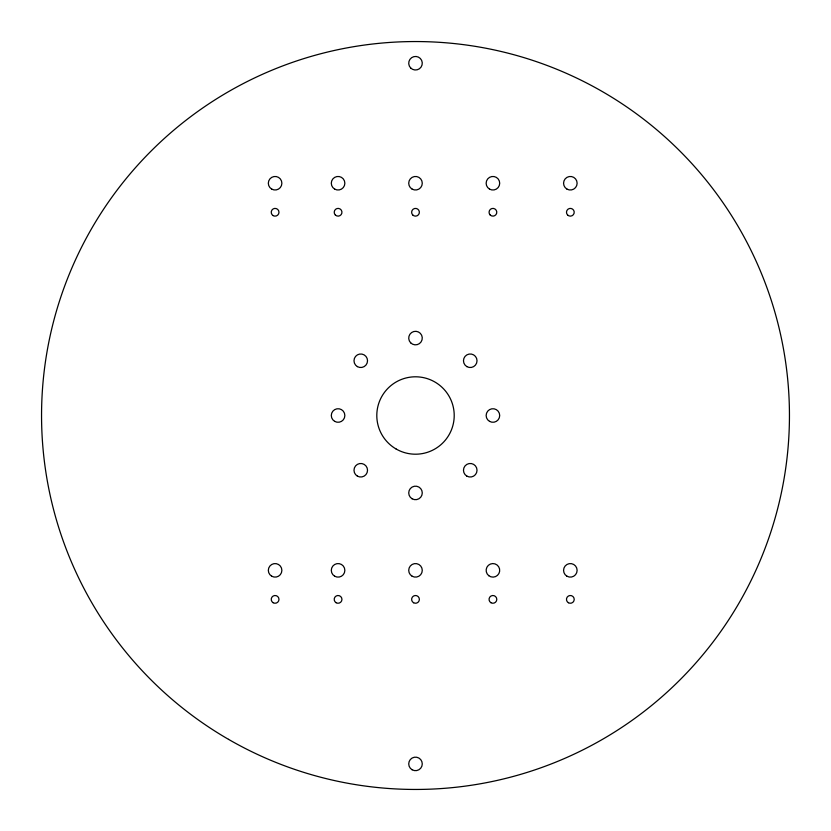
<?xml version="1.0" encoding="UTF-8"?>
<svg xmlns="http://www.w3.org/2000/svg" width="831" height="831" viewBox="0 0 831 831"><rect width="100%" height="100%" fill="white"/><g stroke="black" fill="none" stroke-linecap="round" stroke-linejoin="round"><path stroke-width="1.25" d="M410.711 68.017A6.773 6.773 0 0 0 422.044 64.984A6.773 6.773 0 0 0 413.745 56.685A6.773 6.773 0 0 0 410.711 68.017M412.114 769.766A6.773 6.773 0 0 0 422.273 763.897A6.773 6.773 0 0 0 412.114 758.038A6.773 6.773 0 0 0 412.114 769.766M412.114 498.787A6.773 6.773 0 0 0 422.273 492.918A6.773 6.773 0 0 0 412.114 487.059A6.773 6.773 0 0 0 412.114 498.787M357.372 476.111A6.773 6.773 0 0 0 367.531 470.242A6.773 6.773 0 0 0 357.372 464.384A6.773 6.773 0 0 0 357.372 476.111M334.685 421.369A6.773 6.773 0 0 0 344.855 415.5A6.773 6.773 0 0 0 334.685 409.631A6.773 6.773 0 0 0 334.685 421.369M357.372 366.616A6.773 6.773 0 0 0 367.531 360.758A6.773 6.773 0 0 0 357.372 354.889A6.773 6.773 0 0 0 357.372 366.616M410.711 342.871A6.773 6.773 0 0 0 422.044 339.827A6.773 6.773 0 0 0 413.745 331.538A6.773 6.773 0 0 0 410.711 342.871M466.856 366.616A6.773 6.773 0 0 0 477.025 360.758A6.773 6.773 0 0 0 466.856 354.889A6.773 6.773 0 0 0 466.856 366.616M489.532 421.369A6.773 6.773 0 0 0 499.701 415.5A6.773 6.773 0 0 0 489.532 409.631A6.773 6.773 0 0 0 489.532 421.369M466.856 476.111A6.773 6.773 0 0 0 477.025 470.242A6.773 6.773 0 0 0 466.856 464.384A6.773 6.773 0 0 0 466.856 476.111M334.685 189.104A6.773 6.773 0 0 0 344.855 183.236A6.773 6.773 0 0 0 334.685 177.367A6.773 6.773 0 0 0 334.685 189.104M412.114 189.104A6.773 6.773 0 0 0 422.273 183.236A6.773 6.773 0 0 0 412.114 177.367A6.773 6.773 0 0 0 412.114 189.104M489.532 189.104A6.773 6.773 0 0 0 499.701 183.236A6.773 6.773 0 0 0 489.532 177.367A6.773 6.773 0 0 0 489.532 189.104M566.96 189.104A6.773 6.773 0 0 0 577.119 183.236A6.773 6.773 0 0 0 566.96 177.367A6.773 6.773 0 0 0 566.96 189.104M566.96 576.215A6.773 6.773 0 0 0 577.119 570.346A6.773 6.773 0 0 0 566.96 564.478A6.773 6.773 0 0 0 566.96 576.215M488.773 575.696A6.773 6.773 0 0 0 499.639 571.261A6.773 6.773 0 0 0 490.363 564.072A6.773 6.773 0 0 0 488.773 575.696M412.114 576.215A6.773 6.773 0 0 0 422.273 570.346A6.773 6.773 0 0 0 412.114 564.478A6.773 6.773 0 0 0 412.114 576.215M334.685 576.215A6.773 6.773 0 0 0 344.855 570.346A6.773 6.773 0 0 0 334.685 564.478A6.773 6.773 0 0 0 334.685 576.215M228.525 739.351A373.95 373.95 0 0 0 789.45 415.5A373.95 373.95 0 0 0 228.525 91.649A373.95 373.95 0 0 0 228.525 739.351M568.404 602.735A3.875 3.875 0 0 0 574.221 599.38A3.875 3.875 0 0 0 568.404 596.024A3.875 3.875 0 0 0 568.404 602.735M490.986 602.735A3.875 3.875 0 0 0 496.793 599.38A3.875 3.875 0 0 0 490.986 596.024A3.875 3.875 0 0 0 490.986 602.735M413.568 602.735A3.875 3.875 0 0 0 419.375 599.38A3.875 3.875 0 0 0 413.568 596.024A3.875 3.875 0 0 0 413.568 602.735M336.14 602.735A3.875 3.875 0 0 0 341.946 599.38A3.875 3.875 0 0 0 336.14 596.024A3.875 3.875 0 0 0 336.14 602.735M567.604 215A3.875 3.875 0 0 0 574.086 213.266A3.875 3.875 0 0 0 569.339 208.529A3.875 3.875 0 0 0 567.604 215M490.186 215A3.875 3.875 0 0 0 496.658 213.266A3.875 3.875 0 0 0 491.921 208.529A3.875 3.875 0 0 0 490.186 215M412.758 215A3.875 3.875 0 0 0 419.24 213.266A3.875 3.875 0 0 0 414.503 208.529A3.875 3.875 0 0 0 412.758 215M335.34 215A3.875 3.875 0 0 0 341.821 213.266A3.875 3.875 0 0 0 337.074 208.529A3.875 3.875 0 0 0 335.34 215M273.17 602.735A3.875 3.875 0 0 0 278.977 599.38A3.875 3.875 0 0 0 273.17 596.024A3.875 3.875 0 0 0 273.17 602.735M273.17 215.624A3.875 3.875 0 0 0 278.977 212.269A3.875 3.875 0 0 0 273.17 208.913A3.875 3.875 0 0 0 273.17 215.624M271.716 576.215A6.773 6.773 0 0 0 281.875 570.346A6.773 6.773 0 0 0 271.716 564.478A6.773 6.773 0 0 0 271.716 576.215M271.716 189.104A6.773 6.773 0 0 0 281.875 183.236A6.773 6.773 0 0 0 271.716 177.367A6.773 6.773 0 0 0 271.716 189.104M396.148 449.02A38.714 38.714 0 0 0 454.214 415.5A38.714 38.714 0 0 0 396.148 381.98A38.714 38.714 0 0 0 396.148 449.02"/></g></svg>
